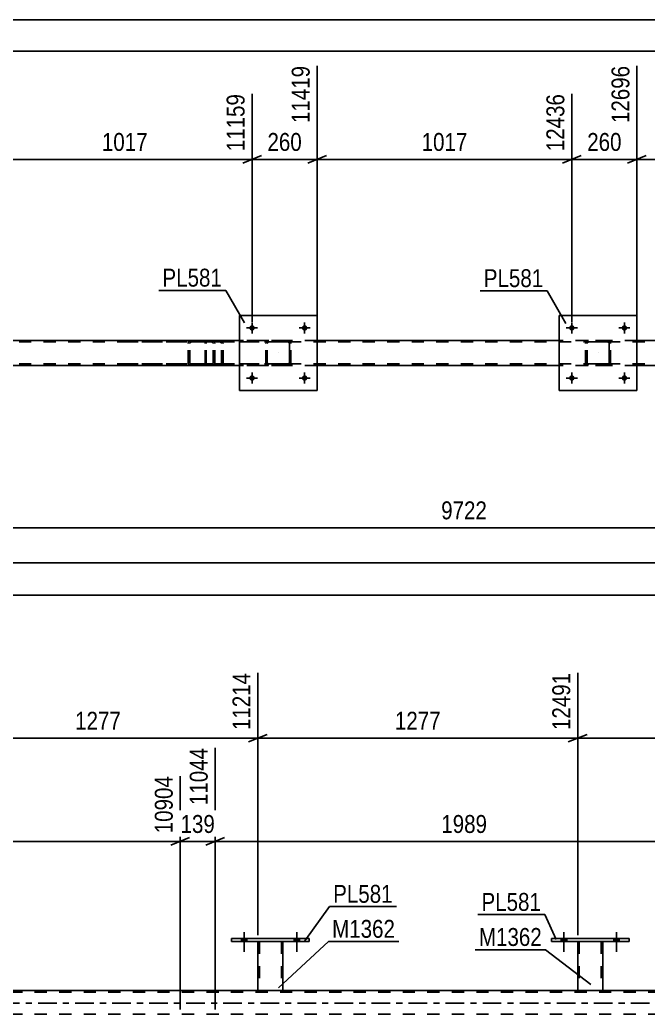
# Model space of a CAD drawing. Header units: millimetres. Extents: x -126 to 715, y -436 to 158.
# Drawn here: x 387.6 to 488, y -0.8 to 158.1 of the extents above; entities that cross this region are included whole.
import ezdxf

# ---------------------------------------------------------------- set-up
doc = ezdxf.new("R2010")
doc.units = ezdxf.units.MM
doc.linetypes.add('DXK_LINE_DOT2', pattern=[3.9198, 1.9599, -1.9599])
doc.linetypes.add('DXK_LINE_DOT3', pattern=[5.9187, 2.979, -0.9799, 0.9799, -0.9799])
doc.styles.add('Arial Narrow', font='ARIALN.TTF', dxfattribs={"height": 0.2})

# ---------------------------------------------------------------- blocks, each defined once
blk = doc.blocks.new('Unknown-232816294-1134')
at = {"color": 5, "linetype": 'Continuous'}
for p, q in [((714.67, 158.06), (-126.33, 158.06)), ((709.67, 153.06), (-121.33, 153.06))]:
    blk.add_line(p, q, dxfattribs=at)
blk = doc.blocks.new('Part-232816294-23062 - 23056')
at = {"color": 7, "linetype": 'DXK_LINE_DOT2'}
for p, q in [((418.25, 106.85), (403.11, 106.85)), ((418.25, 106.61), (403.11, 106.61)), ((414.54, 106.56), (414.5, 106.37)), ((414.76, 106.37), (414.78, 106.46)), ((414.78, 106.46), (414.83, 106.54)), ((415.01, 106.85), (414.82, 106.82)), ((414.83, 106.54), (414.91, 106.59)), ((414.91, 106.59), (415.01, 106.61)), ((418.44, 106.82), (418.25, 106.85)), ((418.25, 106.61), (418.34, 106.59)), ((418.34, 106.59), (418.43, 106.54)), ((418.43, 106.54), (418.48, 106.46)), ((418.48, 106.46), (418.5, 106.37)), ((418.76, 106.37), (418.72, 106.56)), ((414.5, 103.33), (414.5, 106.37)), ((414.76, 103.33), (414.76, 106.37)), ((418.5, 103.33), (418.5, 106.37)), ((418.76, 103.33), (418.76, 106.37)), ((414.5, 103.33), (414.54, 103.15)), ((414.78, 103.24), (414.76, 103.33)), ((414.83, 103.16), (414.78, 103.24)), ((418.48, 103.24), (418.43, 103.16)), ((418.5, 103.33), (418.48, 103.24)), ((418.72, 103.15), (418.76, 103.33)), ((418.25, 103.09), (403.11, 103.09)), ((418.25, 102.85), (403.11, 102.85)), ((414.82, 102.89), (415.01, 102.85)), ((414.91, 103.11), (414.83, 103.16)), ((415.01, 103.09), (414.91, 103.11)), ((418.34, 103.11), (418.25, 103.09)), ((418.25, 102.85), (418.44, 102.89)), ((418.43, 103.16), (418.34, 103.11))]:
    blk.add_line(p, q, dxfattribs=at)
for centre, start, end in [((414.99, 106.35), 110.7583, 155.68), ((418.27, 106.35), 24.32, 69.2417), ((414.99, 103.35), 204.32, 249.2417), ((418.27, 103.35), 290.7583, 335.68)]:
    blk.add_arc(centre, 0.496, start, end, dxfattribs=at)
blk = doc.blocks.new('Part-232816294-23071 - 23056')
at = {"color": 7, "linetype": 'DXK_LINE_DOT2'}
for p, q in [((417.23, 106.56), (417.21, 106.37)), ((417.29, 106.71), (417.23, 106.56)), ((417.38, 106.82), (417.29, 106.71)), ((417.35, 106.37), (417.36, 106.46)), ((417.36, 106.46), (417.39, 106.54)), ((417.48, 106.85), (417.38, 106.82)), ((417.39, 106.54), (417.43, 106.59)), ((417.43, 106.59), (417.48, 106.61)), ((429.76, 106.85), (417.48, 106.85)), ((429.76, 106.61), (417.48, 106.61)), ((418.76, 106.85), (418.76, 106.61)), ((419.76, 106.82), (419.57, 106.85)), ((419.57, 106.61), (419.67, 106.59)), ((419.67, 106.59), (419.75, 106.54)), ((419.75, 106.54), (419.8, 106.46)), ((419.8, 106.46), (419.82, 106.37)), ((420.08, 106.37), (420.04, 106.56)), ((417.21, 103.33), (417.21, 106.37)), ((417.35, 103.33), (417.35, 106.37)), ((419.82, 103.33), (419.82, 106.37)), ((420.08, 103.33), (420.08, 106.37)), ((417.21, 103.33), (417.23, 103.15)), ((417.36, 103.24), (417.35, 103.33)), ((417.39, 103.16), (417.36, 103.24)), ((419.8, 103.24), (419.75, 103.16)), ((419.82, 103.33), (419.8, 103.24)), ((420.04, 103.15), (420.08, 103.33)), ((417.23, 103.15), (417.29, 102.99)), ((417.29, 102.99), (417.38, 102.89)), ((417.38, 102.89), (417.48, 102.85)), ((417.43, 103.11), (417.39, 103.16)), ((417.48, 103.09), (417.43, 103.11)), ((429.76, 103.09), (417.48, 103.09)), ((429.76, 102.85), (417.48, 102.85)), ((418.76, 102.85), (418.76, 103.09)), ((419.67, 103.11), (419.57, 103.09)), ((419.57, 102.85), (419.76, 102.89)), ((419.75, 103.16), (419.67, 103.11))]:
    blk.add_line(p, q, dxfattribs=at)
for centre, start, end in [((419.59, 106.36), 23.8494, 68.8059), ((419.59, 103.35), 291.1941, 336.1506)]:
    blk.add_arc(centre, 0.492, start, end, dxfattribs=at)
blk = doc.blocks.new('Part-232816294-23153 - 23056')
at = {"color": 7, "linetype": 'DXK_LINE_DOT2'}
for p, q in [((605.03, 106.61), (267.49, 106.61)), ((435.1, 106.85), (422.7, 106.85)), ((486.18, 106.85), (473.78, 106.85)), ((605.03, 103.09), (267.49, 103.09)), ((435.1, 102.85), (422.7, 102.85)), ((486.18, 102.85), (473.78, 102.85))]:
    blk.add_line(p, q, dxfattribs=at)
at = {"color": 2, "linetype": 'Continuous'}
for p, q in [((422.7, 106.85), (384.02, 106.85)), ((473.78, 106.85), (435.1, 106.85)), ((524.86, 106.85), (486.18, 106.85)), ((422.7, 102.85), (384.02, 102.85)), ((473.78, 102.85), (435.1, 102.85)), ((524.86, 102.85), (486.18, 102.85))]:
    blk.add_line(p, q, dxfattribs=at)
blk = doc.blocks.new('Part-232816294-70148 - 23056')
at = {"color": 7, "linetype": 'DXK_LINE_DOT2'}
for p, q in [((426.9, 106.37), (426.94, 106.56)), ((426.94, 106.56), (426.9, 106.37)), ((427.14, 106.37), (427.16, 106.46)), ((427.16, 106.46), (427.21, 106.54)), ((427.2, 106.82), (427.38, 106.85)), ((427.38, 106.85), (427.2, 106.82)), ((427.21, 106.54), (427.29, 106.59)), ((427.29, 106.59), (427.38, 106.61)), ((430.42, 106.85), (427.38, 106.85)), ((430.42, 106.61), (427.38, 106.61)), ((430.42, 106.85), (430.61, 106.82)), ((430.61, 106.82), (430.42, 106.85)), ((430.42, 106.61), (430.52, 106.59)), ((430.52, 106.59), (430.59, 106.54)), ((430.59, 106.54), (430.64, 106.46)), ((430.64, 106.46), (430.66, 106.37)), ((430.87, 106.56), (430.9, 106.37)), ((430.9, 106.37), (430.87, 106.56)), ((426.9, 103.33), (426.9, 106.37)), ((426.9, 103.33), (426.9, 106.37)), ((427.14, 103.33), (427.14, 106.37)), ((427.14, 103.33), (427.14, 106.37)), ((430.66, 103.33), (430.66, 106.37)), ((430.66, 106.37), (430.66, 103.33)), ((430.9, 103.33), (430.9, 106.37)), ((430.9, 103.33), (430.9, 106.37)), ((426.94, 103.15), (426.9, 103.33)), ((426.9, 103.33), (426.94, 103.15)), ((427.16, 103.24), (427.14, 103.33)), ((427.21, 103.16), (427.16, 103.24)), ((430.64, 103.24), (430.59, 103.16)), ((430.66, 103.33), (430.64, 103.24)), ((430.9, 103.33), (430.87, 103.15)), ((430.87, 103.15), (430.9, 103.33)), ((427.38, 102.85), (427.2, 102.89)), ((427.2, 102.89), (427.38, 102.85)), ((427.29, 103.11), (427.21, 103.16)), ((427.38, 103.09), (427.29, 103.11)), ((430.42, 103.09), (427.38, 103.09)), ((430.42, 102.85), (427.38, 102.85)), ((430.52, 103.11), (430.42, 103.09)), ((430.61, 102.89), (430.42, 102.85)), ((430.42, 102.85), (430.61, 102.89)), ((430.59, 103.16), (430.52, 103.11))]:
    blk.add_line(p, q, dxfattribs=at)
at = {"color": 7, "linetype": 'DXK_LINE_DOT3'}
blk.add_line((428.9, 104.85), (428.9, 104.85), dxfattribs=at)
at = {"color": 7, "linetype": 'DXK_LINE_DOT2'}
for centre, start, end in [((427.38, 106.37), 112.5, 157.5), ((427.38, 106.37), 112.5, 157.5), ((430.42, 106.37), 22.5, 67.5), ((430.42, 106.37), 22.5, 67.5), ((427.38, 103.33), 202.5, 247.5), ((427.38, 103.33), 202.5, 247.5), ((430.42, 103.33), 292.5, 337.5), ((430.42, 103.33), 292.5, 337.5)]:
    blk.add_arc(centre, 0.48, start, end, dxfattribs=at)
blk = doc.blocks.new('Part-232816294-70149 - 23056')
at = {"color": 2, "linetype": 'Continuous'}
for p, q in [((422.7, 110.85), (422.7, 98.85)), ((422.7, 110.85), (435.1, 110.85)), ((435.1, 110.85), (435.1, 98.85)), ((435.1, 98.85), (422.7, 98.85))]:
    blk.add_line(p, q, dxfattribs=at)
at = {"color": 7, "linetype": 'DXK_LINE_DOT2'}
for p, q in [((422.7, 98.85), (422.7, 110.85)), ((435.1, 98.85), (435.1, 110.85))]:
    blk.add_line(p, q, dxfattribs=at)
blk = doc.blocks.new('Part-232816294-70150 - 23056')
at = {"color": 7, "linetype": 'DXK_LINE_DOT2'}
for p, q in [((477.98, 106.37), (478.02, 106.56)), ((478.02, 106.56), (477.98, 106.37)), ((478.22, 106.37), (478.24, 106.46)), ((478.24, 106.46), (478.29, 106.54)), ((478.28, 106.82), (478.46, 106.85)), ((478.46, 106.85), (478.28, 106.82)), ((478.29, 106.54), (478.37, 106.59)), ((478.37, 106.59), (478.46, 106.61)), ((481.5, 106.85), (478.46, 106.85)), ((481.5, 106.61), (478.46, 106.61)), ((481.5, 106.85), (481.69, 106.82)), ((481.69, 106.82), (481.5, 106.85)), ((481.5, 106.61), (481.6, 106.59)), ((481.6, 106.59), (481.67, 106.54)), ((481.67, 106.54), (481.73, 106.46)), ((481.73, 106.46), (481.74, 106.37)), ((481.95, 106.56), (481.98, 106.37)), ((481.98, 106.37), (481.95, 106.56)), ((477.98, 103.33), (477.98, 106.37)), ((477.98, 103.33), (477.98, 106.37)), ((478.22, 103.33), (478.22, 106.37)), ((478.22, 103.33), (478.22, 106.37)), ((481.74, 103.33), (481.74, 106.37)), ((481.74, 106.37), (481.74, 103.33)), ((481.98, 103.33), (481.98, 106.37)), ((481.98, 103.33), (481.98, 106.37)), ((478.02, 103.15), (477.98, 103.33)), ((477.98, 103.33), (478.02, 103.15)), ((478.24, 103.24), (478.22, 103.33)), ((478.29, 103.16), (478.24, 103.24)), ((481.73, 103.24), (481.67, 103.16)), ((481.74, 103.33), (481.73, 103.24)), ((481.98, 103.33), (481.95, 103.15)), ((481.95, 103.15), (481.98, 103.33)), ((478.46, 102.85), (478.28, 102.89)), ((478.28, 102.89), (478.46, 102.85)), ((478.37, 103.11), (478.29, 103.16)), ((478.46, 103.09), (478.37, 103.11)), ((481.5, 103.09), (478.46, 103.09)), ((481.5, 102.85), (478.46, 102.85)), ((481.6, 103.11), (481.5, 103.09)), ((481.69, 102.89), (481.5, 102.85)), ((481.5, 102.85), (481.69, 102.89)), ((481.67, 103.16), (481.6, 103.11))]:
    blk.add_line(p, q, dxfattribs=at)
at = {"color": 7, "linetype": 'DXK_LINE_DOT3'}
blk.add_line((479.98, 104.85), (479.98, 104.85), dxfattribs=at)
at = {"color": 7, "linetype": 'DXK_LINE_DOT2'}
for centre, start, end in [((478.46, 106.37), 112.5, 157.5), ((478.46, 106.37), 112.5, 157.5), ((481.5, 106.37), 22.5, 67.5), ((481.5, 106.37), 22.5, 67.5), ((478.46, 103.33), 202.5, 247.5), ((478.46, 103.33), 202.5, 247.5), ((481.5, 103.33), 292.5, 337.5), ((481.5, 103.33), 292.5, 337.5)]:
    blk.add_arc(centre, 0.48, start, end, dxfattribs=at)
blk = doc.blocks.new('Part-232816294-70151 - 23056')
at = {"color": 2, "linetype": 'Continuous'}
for p, q in [((473.78, 110.85), (473.78, 98.85)), ((473.78, 110.85), (486.18, 110.85)), ((486.18, 110.85), (486.18, 98.85)), ((486.18, 98.85), (473.78, 98.85))]:
    blk.add_line(p, q, dxfattribs=at)
at = {"color": 7, "linetype": 'DXK_LINE_DOT2'}
for p, q in [((473.78, 98.85), (473.78, 110.85)), ((486.18, 98.85), (486.18, 110.85))]:
    blk.add_line(p, q, dxfattribs=at)
blk = doc.blocks.new('Bolt-232816294-70174 - 23056')
at = {"linetype": 'Continuous'}
for points in [[(425.14, 100.85, -1), (424.26, 100.85, -1)], [(433.54, 100.85, -1), (432.66, 100.85, -1)]]:
    blk.add_hatch(color=1, dxfattribs=at).paths.add_polyline_path(points)
at = {"color": 1, "linetype": 'Continuous'}
for p, q in [((424.7, 101.73), (424.7, 99.97)), ((433.1, 101.73), (433.1, 99.97)), ((423.82, 100.85), (425.58, 100.85)), ((432.22, 100.85), (433.98, 100.85))]:
    blk.add_line(p, q, dxfattribs=at)
blk = doc.blocks.new('Bolt-232816294-70175 - 23056')
at = {"linetype": 'Continuous'}
for points in [[(425.14, 108.85, -1), (424.26, 108.85, -1)], [(433.54, 108.85, -1), (432.66, 108.85, -1)]]:
    blk.add_hatch(color=1, dxfattribs=at).paths.add_polyline_path(points)
at = {"color": 1, "linetype": 'Continuous'}
for p, q in [((424.7, 109.73), (424.7, 107.97)), ((433.1, 109.73), (433.1, 107.97)), ((423.82, 108.85), (425.58, 108.85)), ((432.22, 108.85), (433.98, 108.85))]:
    blk.add_line(p, q, dxfattribs=at)
blk = doc.blocks.new('Bolt-232816294-70176 - 23056')
at = {"linetype": 'Continuous'}
for points in [[(476.22, 100.85, -1), (475.34, 100.85, -1)], [(484.62, 100.85, -1), (483.74, 100.85, -1)]]:
    blk.add_hatch(color=1, dxfattribs=at).paths.add_polyline_path(points)
at = {"color": 1, "linetype": 'Continuous'}
for p, q in [((475.78, 101.73), (475.78, 99.97)), ((484.18, 101.73), (484.18, 99.97)), ((474.9, 100.85), (476.66, 100.85)), ((483.3, 100.85), (485.06, 100.85))]:
    blk.add_line(p, q, dxfattribs=at)
blk = doc.blocks.new('Bolt-232816294-70177 - 23056')
at = {"linetype": 'Continuous'}
for points in [[(476.22, 108.85, -1), (475.34, 108.85, -1)], [(484.62, 108.85, -1), (483.74, 108.85, -1)]]:
    blk.add_hatch(color=1, dxfattribs=at).paths.add_polyline_path(points)
at = {"color": 1, "linetype": 'Continuous'}
for p, q in [((475.78, 109.73), (475.78, 107.97)), ((484.18, 109.73), (484.18, 107.97)), ((474.9, 108.85), (476.66, 108.85)), ((483.3, 108.85), (485.06, 108.85))]:
    blk.add_line(p, q, dxfattribs=at)
blk = doc.blocks.new('Part-232816294-1516 - 1357')
at = {"color": 7, "linetype": 'DXK_LINE_DOT2'}
for p, q in [((595.76, 2.76), (266.22, 2.76)), ((429.64, 3), (425.64, 3)), ((480.72, 3), (476.72, 3)), ((595.76, -0.76), (266.22, -0.76))]:
    blk.add_line(p, q, dxfattribs=at)
at = {"color": 2, "linetype": 'Continuous'}
for p, q in [((425.64, 3), (378.56, 3)), ((476.72, 3), (429.64, 3)), ((527.8, 3), (480.72, 3))]:
    blk.add_line(p, q, dxfattribs=at)
at = {"color": 7, "linetype": 'DXK_LINE_DOT3'}
blk.add_line((266.22, 1), (595.76, 1), dxfattribs=at)
blk = doc.blocks.new('Part-232816294-70602 - 1357')
at = {"color": 2, "linetype": 'Continuous'}
for p, q in [((425.64, 3), (425.64, 10.84)), ((429.64, 10.84), (429.64, 3)), ((429.6, 3), (425.64, 3)), ((429.64, 3), (429.6, 3))]:
    blk.add_line(p, q, dxfattribs=at)
at = {"color": 7, "linetype": 'DXK_LINE_DOT2'}
for p, q in [((425.64, 10.84), (429.64, 10.84)), ((425.64, 10.84), (425.64, 10.84)), ((425.64, 10.84), (425.64, 10.84)), ((425.88, 10.84), (425.88, 3)), ((429.4, 10.84), (429.4, 3)), ((429.64, 10.84), (429.64, 10.84)), ((429.64, 10.84), (429.64, 10.84)), ((429.38, 3), (429.4, 3))]:
    blk.add_line(p, q, dxfattribs=at)
blk = doc.blocks.new('Part-232816294-70603 - 1357')
at = {"color": 2, "linetype": 'Continuous'}
for p, q in [((421.44, 10.84), (421.44, 11.32)), ((421.44, 11.32), (433.84, 11.32)), ((433.84, 11.32), (433.84, 10.84)), ((433.84, 10.84), (421.44, 10.84))]:
    blk.add_line(p, q, dxfattribs=at)
blk = doc.blocks.new('Part-232816294-70604 - 1357')
at = {"color": 2, "linetype": 'Continuous'}
for p, q in [((476.72, 3), (476.72, 10.84)), ((480.72, 10.84), (480.72, 3)), ((480.68, 3), (476.72, 3)), ((480.72, 3), (480.68, 3))]:
    blk.add_line(p, q, dxfattribs=at)
at = {"color": 7, "linetype": 'DXK_LINE_DOT2'}
for p, q in [((476.72, 10.84), (480.72, 10.84)), ((476.72, 10.84), (476.72, 10.84)), ((476.72, 10.84), (476.72, 10.84)), ((476.96, 10.84), (476.96, 3)), ((480.48, 10.84), (480.48, 3)), ((480.72, 10.84), (480.72, 10.84)), ((480.72, 10.84), (480.72, 10.84)), ((480.46, 3), (480.48, 3))]:
    blk.add_line(p, q, dxfattribs=at)
blk = doc.blocks.new('Part-232816294-70605 - 1357')
at = {"color": 2, "linetype": 'Continuous'}
for p, q in [((472.52, 10.84), (472.52, 11.32)), ((472.52, 11.32), (484.92, 11.32)), ((484.92, 11.32), (484.92, 10.84)), ((484.92, 10.84), (472.52, 10.84))]:
    blk.add_line(p, q, dxfattribs=at)
blk = doc.blocks.new('Bolt-232816294-70628 - 1357')
at = {"linetype": 'Continuous'}
for points in [[(423, 10.84), (423.88, 10.84), (423.88, 11.32), (423, 11.32)], [(431.4, 10.84), (432.28, 10.84), (432.28, 11.32), (431.4, 11.32)]]:
    blk.add_hatch(color=1, dxfattribs=at).paths.add_polyline_path(points)
at = {"color": 1, "linetype": 'Continuous'}
for p, q in [((423, 11.32), (423, 10.84)), ((423.44, 12.32), (423.44, 9.2)), ((423.88, 11.32), (423.88, 10.84)), ((431.4, 11.32), (431.4, 10.84)), ((431.84, 12.32), (431.84, 9.2)), ((432.28, 11.32), (432.28, 10.84))]:
    blk.add_line(p, q, dxfattribs=at)
blk = doc.blocks.new('Bolt-232816294-70629 - 1357')
at = {"linetype": 'Continuous'}
for points in [[(423, 10.84), (423.88, 10.84), (423.88, 11.32), (423, 11.32)], [(431.4, 10.84), (432.28, 10.84), (432.28, 11.32), (431.4, 11.32)]]:
    blk.add_hatch(color=1, dxfattribs=at).paths.add_polyline_path(points)
at = {"color": 1, "linetype": 'Continuous'}
for p, q in [((423, 11.32), (423, 10.84)), ((423.44, 12.32), (423.44, 9.2)), ((423.88, 11.32), (423.88, 10.84)), ((431.4, 11.32), (431.4, 10.84)), ((431.84, 12.32), (431.84, 9.2)), ((432.28, 11.32), (432.28, 10.84))]:
    blk.add_line(p, q, dxfattribs=at)
blk = doc.blocks.new('Bolt-232816294-70630 - 1357')
at = {"linetype": 'Continuous'}
for points in [[(474.08, 10.84), (474.96, 10.84), (474.96, 11.32), (474.08, 11.32)], [(482.48, 10.84), (483.36, 10.84), (483.36, 11.32), (482.48, 11.32)]]:
    blk.add_hatch(color=1, dxfattribs=at).paths.add_polyline_path(points)
at = {"color": 1, "linetype": 'Continuous'}
for p, q in [((474.08, 11.32), (474.08, 10.84)), ((474.52, 12.32), (474.52, 9.2)), ((474.96, 11.32), (474.96, 10.84)), ((482.48, 11.32), (482.48, 10.84)), ((482.92, 12.32), (482.92, 9.2)), ((483.36, 11.32), (483.36, 10.84))]:
    blk.add_line(p, q, dxfattribs=at)
blk = doc.blocks.new('Bolt-232816294-70631 - 1357')
at = {"linetype": 'Continuous'}
for points in [[(474.08, 10.84), (474.96, 10.84), (474.96, 11.32), (474.08, 11.32)], [(482.48, 10.84), (483.36, 10.84), (483.36, 11.32), (482.48, 11.32)]]:
    blk.add_hatch(color=1, dxfattribs=at).paths.add_polyline_path(points)
at = {"color": 1, "linetype": 'Continuous'}
for p, q in [((474.08, 11.32), (474.08, 10.84)), ((474.52, 12.32), (474.52, 9.2)), ((474.96, 11.32), (474.96, 10.84)), ((482.48, 11.32), (482.48, 10.84)), ((482.92, 12.32), (482.92, 9.2)), ((483.36, 11.32), (483.36, 10.84))]:
    blk.add_line(p, q, dxfattribs=at)
blk = doc.blocks.new('StraightDimension-232816294-27312 - 23056')
at = {"color": 7, "linetype": 'Continuous'}
blk.add_line((-22.48, 66.16), (650.69, 66.16), dxfattribs=at)
blk = doc.blocks.new('StraightDimension-232816294-82210 - 23056')
at = {"color": 7, "linetype": 'Continuous'}
for p, q in [((486.18, 107.85), (486.18, 150.72)), ((475.78, 109.85), (475.78, 146.22)), ((474.28, 135.18), (477.28, 136.38)), ((475.78, 135.78), (486.18, 135.78)), ((487.68, 136.38), (484.68, 135.18))]:
    blk.add_line(p, q, dxfattribs=at)
at = {"color": 0}
blk.add_wipeout([(484.33, 136.53), (484.33, 140.73), (477.64, 140.73), (477.64, 136.53)], dxfattribs=at)
at = {"color": 3, "style": 'Arial Narrow'}
blk.add_text('260', height=2.863, dxfattribs=at).set_placement((478.24, 137.13))
at = {"color": 0, "linetype": 'Continuous'}
blk.add_wipeout([(485.58, 151.32), (481.38, 151.32), (481.38, 140.98), (485.58, 140.98)], dxfattribs=at)
at = {"color": 3, "linetype": 'Continuous', "style": 'Arial Narrow'}
blk.add_text('12696', height=2.863, rotation=90.0002, dxfattribs=at).set_placement((484.98, 141.58))
blk = doc.blocks.new('StraightDimension-232816294-27545 - 23056')
at = {"color": 7, "linetype": 'Continuous'}
blk.add_line((-21.68, 71.33), (650.05, 71.33), dxfattribs=at)
blk = doc.blocks.new('StraightDimension-232816294-49140 - 23056')
at = {"color": 7, "linetype": 'Continuous'}
blk.add_line((267.09, 76.93), (650.05, 76.93), dxfattribs=at)
at = {"color": 0}
blk.add_wipeout([(462.83, 77.68), (462.83, 81.88), (454.31, 81.88), (454.31, 77.68)], dxfattribs=at)
at = {"color": 3, "style": 'Arial Narrow'}
blk.add_text('9722', height=2.863, dxfattribs=at).set_placement((454.91, 78.28))
blk = doc.blocks.new('StraightDimension-232816294-82213 - 23056')
at = {"color": 7, "linetype": 'Continuous'}
for p, q in [((384.02, 107.85), (384.02, 150.72)), ((424.7, 109.85), (424.7, 146.22)), ((385.52, 136.38), (382.52, 135.18)), ((384.02, 135.78), (424.7, 135.78)), ((423.2, 135.18), (426.2, 136.38))]:
    blk.add_line(p, q, dxfattribs=at)
at = {"color": 0, "linetype": 'Continuous'}
blk.add_wipeout([(424.1, 146.82), (419.9, 146.82), (419.9, 136.48), (424.1, 136.48)], dxfattribs=at)
at = {"color": 0}
blk.add_wipeout([(408.62, 136.53), (408.62, 140.73), (400.11, 140.73), (400.11, 136.53)], dxfattribs=at)
at = {"color": 3, "linetype": 'Continuous', "style": 'Arial Narrow'}
blk.add_text('11159', height=2.863, rotation=90.0002, dxfattribs=at).set_placement((423.5, 137.08))
at = {"color": 3, "style": 'Arial Narrow'}
blk.add_text('1017', height=2.863, dxfattribs=at).set_placement((400.71, 137.13))
blk = doc.blocks.new('StraightDimension-232816294-82209 - 23056')
at = {"color": 7, "linetype": 'Continuous'}
for p, q in [((486.18, 107.85), (486.18, 150.72)), ((526.86, 109.85), (526.86, 146.22)), ((487.68, 136.38), (484.68, 135.18)), ((486.18, 135.78), (526.86, 135.78)), ((525.36, 135.18), (528.36, 136.38))]:
    blk.add_line(p, q, dxfattribs=at)
at = {"color": 0, "linetype": 'Continuous'}
blk.add_wipeout([(526.26, 146.82), (522.06, 146.82), (522.06, 136.48), (526.26, 136.48)], dxfattribs=at)
at = {"color": 0}
blk.add_wipeout([(510.78, 136.53), (510.78, 140.73), (502.27, 140.73), (502.27, 136.53)], dxfattribs=at)
at = {"color": 3, "linetype": 'Continuous', "style": 'Arial Narrow'}
blk.add_text('13714', height=2.863, rotation=90.0002, dxfattribs=at).set_placement((525.66, 137.08))
at = {"color": 3, "style": 'Arial Narrow'}
blk.add_text('1017', height=2.863, dxfattribs=at).set_placement((502.87, 137.13))
blk = doc.blocks.new('StraightDimension-232816294-82211 - 23056')
at = {"color": 7, "linetype": 'Continuous'}
for p, q in [((435.1, 107.85), (435.1, 150.72)), ((475.78, 109.85), (475.78, 146.22)), ((436.6, 136.38), (433.6, 135.18)), ((435.1, 135.78), (475.78, 135.78)), ((474.28, 135.18), (477.28, 136.38))]:
    blk.add_line(p, q, dxfattribs=at)
at = {"color": 0, "linetype": 'Continuous'}
blk.add_wipeout([(475.18, 146.82), (470.98, 146.82), (470.98, 136.48), (475.18, 136.48)], dxfattribs=at)
at = {"color": 0}
blk.add_wipeout([(459.7, 136.53), (459.7, 140.73), (451.19, 140.73), (451.19, 136.53)], dxfattribs=at)
at = {"color": 3, "linetype": 'Continuous', "style": 'Arial Narrow'}
blk.add_text('12436', height=2.863, rotation=90.0002, dxfattribs=at).set_placement((474.58, 137.08))
at = {"color": 3, "style": 'Arial Narrow'}
blk.add_text('1017', height=2.863, dxfattribs=at).set_placement((451.79, 137.13))
blk = doc.blocks.new('StraightDimension-232816294-82212 - 23056')
at = {"color": 7, "linetype": 'Continuous'}
for p, q in [((435.1, 107.85), (435.1, 150.72)), ((424.7, 109.85), (424.7, 146.22)), ((423.2, 135.18), (426.2, 136.38)), ((424.7, 135.78), (435.1, 135.78)), ((436.6, 136.38), (433.6, 135.18))]:
    blk.add_line(p, q, dxfattribs=at)
at = {"color": 0}
blk.add_wipeout([(433.25, 136.53), (433.25, 140.73), (426.56, 140.73), (426.56, 136.53)], dxfattribs=at)
at = {"color": 3, "style": 'Arial Narrow'}
blk.add_text('260', height=2.863, dxfattribs=at).set_placement((427.16, 137.13))
at = {"color": 0, "linetype": 'Continuous'}
blk.add_wipeout([(434.5, 151.32), (430.3, 151.32), (430.3, 140.98), (434.5, 140.98)], dxfattribs=at)
at = {"color": 3, "linetype": 'Continuous', "style": 'Arial Narrow'}
blk.add_text('11419', height=2.863, rotation=90.0002, dxfattribs=at).set_placement((433.9, 141.58))
blk = doc.blocks.new('StraightDimension-232816294-48159 - 1357')
at = {"color": 7, "linetype": 'Continuous'}
for p, q in [((333.67, 0), (333.67, 39.94)), ((413.23, 0), (413.23, 37.27)), ((335.17, 27.43), (332.17, 26.23)), ((411.73, 26.23), (414.73, 27.43)), ((333.67, 26.83), (413.23, 26.83))]:
    blk.add_line(p, q, dxfattribs=at)
at = {"color": 0, "linetype": 'Continuous'}
blk.add_wipeout([(412.63, 37.87), (408.43, 37.87), (408.43, 27.53), (412.63, 27.53)], dxfattribs=at)
at = {"color": 0}
blk.add_wipeout([(377.71, 27.58), (377.71, 31.78), (369.2, 31.78), (369.2, 27.58)], dxfattribs=at)
at = {"color": 3, "linetype": 'Continuous', "style": 'Arial Narrow'}
blk.add_text('10904', height=2.863, rotation=90.0002, dxfattribs=at).set_placement((412.03, 28.13))
at = {"color": 3, "style": 'Arial Narrow'}
blk.add_text('1989', height=2.863, dxfattribs=at).set_placement((369.8, 28.18))
blk = doc.blocks.new('StraightDimension-232816294-84320 - 1357')
at = {"color": 7, "linetype": 'Continuous'}
for p, q in [((476.72, 11.84), (476.72, 53.76)), ((527.8, 11.84), (527.8, 53.76)), ((478.22, 43.92), (475.22, 42.72)), ((476.72, 43.32), (527.8, 43.32)), ((526.3, 42.72), (529.3, 43.92))]:
    blk.add_line(p, q, dxfattribs=at)
at = {"color": 0, "linetype": 'Continuous'}
blk.add_wipeout([(527.2, 54.36), (523, 54.36), (523, 44.02), (527.2, 44.02)], dxfattribs=at)
at = {"color": 0}
blk.add_wipeout([(506.51, 44.07), (506.51, 48.27), (498, 48.27), (498, 44.07)], dxfattribs=at)
at = {"color": 3, "linetype": 'Continuous', "style": 'Arial Narrow'}
blk.add_text('13769', height=2.863, rotation=90.0002, dxfattribs=at).set_placement((526.6, 44.62))
at = {"color": 3, "style": 'Arial Narrow'}
blk.add_text('1277', height=2.863, dxfattribs=at).set_placement((498.6, 44.67))
blk = doc.blocks.new('StraightDimension-232816294-84322 - 1357')
at = {"color": 7, "linetype": 'Continuous'}
for p, q in [((425.64, 11.84), (425.64, 53.76)), ((374.56, 11.84), (374.56, 51.93)), ((376.06, 43.92), (373.06, 42.72)), ((374.56, 43.32), (425.64, 43.32)), ((424.14, 42.72), (427.14, 43.92))]:
    blk.add_line(p, q, dxfattribs=at)
at = {"color": 0, "linetype": 'Continuous'}
blk.add_wipeout([(425.04, 54.36), (420.84, 54.36), (420.84, 44.02), (425.04, 44.02)], dxfattribs=at)
at = {"color": 0}
blk.add_wipeout([(404.35, 44.07), (404.35, 48.27), (395.84, 48.27), (395.84, 44.07)], dxfattribs=at)
at = {"color": 3, "linetype": 'Continuous', "style": 'Arial Narrow'}
blk.add_text('11214', height=2.863, rotation=90.0002, dxfattribs=at).set_placement((424.44, 44.62))
at = {"color": 3, "style": 'Arial Narrow'}
blk.add_text('1277', height=2.863, dxfattribs=at).set_placement((396.44, 44.67))
blk = doc.blocks.new('StraightDimension-232816294-48157 - 1357')
at = {"color": 7, "linetype": 'Continuous'}
for p, q in [((418.81, 0), (418.81, 41.77)), ((498.37, 0), (498.37, 37.27)), ((420.31, 27.43), (417.31, 26.23)), ((496.87, 26.23), (499.87, 27.43)), ((418.81, 26.83), (498.37, 26.83))]:
    blk.add_line(p, q, dxfattribs=at)
at = {"color": 0, "linetype": 'Continuous'}
blk.add_wipeout([(497.77, 37.87), (493.57, 37.87), (493.57, 27.53), (497.77, 27.53)], dxfattribs=at)
at = {"color": 0}
blk.add_wipeout([(462.84, 27.58), (462.84, 31.78), (454.33, 31.78), (454.33, 27.58)], dxfattribs=at)
at = {"color": 3, "linetype": 'Continuous', "style": 'Arial Narrow'}
blk.add_text('13033', height=2.863, rotation=90.0002, dxfattribs=at).set_placement((497.17, 28.13))
at = {"color": 3, "style": 'Arial Narrow'}
blk.add_text('1989', height=2.863, dxfattribs=at).set_placement((454.93, 28.18))
blk = doc.blocks.new('StraightDimension-232816294-48158 - 1357')
at = {"color": 7, "linetype": 'Continuous'}
for p, q in [((418.81, 0), (418.81, 41.77)), ((413.23, 0), (413.23, 37.27)), ((411.73, 26.23), (414.73, 27.43)), ((420.31, 27.43), (417.31, 26.23)), ((413.23, 26.83), (418.81, 26.83))]:
    blk.add_line(p, q, dxfattribs=at)
at = {"color": 0}
blk.add_wipeout([(419.36, 27.58), (419.36, 31.78), (412.68, 31.78), (412.68, 27.58)], dxfattribs=at)
at = {"color": 3, "style": 'Arial Narrow'}
blk.add_text('139', height=2.863, dxfattribs=at).set_placement((413.28, 28.18))
at = {"color": 0, "linetype": 'Continuous'}
blk.add_wipeout([(418.21, 42.37), (414.01, 42.37), (414.01, 32.03), (418.21, 32.03)], dxfattribs=at)
at = {"color": 3, "linetype": 'Continuous', "style": 'Arial Narrow'}
blk.add_text('11044', height=2.863, rotation=90.0002, dxfattribs=at).set_placement((417.61, 32.63))
blk = doc.blocks.new('StraightDimension-232816294-84321 - 1357')
at = {"color": 7, "linetype": 'Continuous'}
for p, q in [((425.64, 11.84), (425.64, 53.76)), ((476.72, 11.84), (476.72, 53.76)), ((427.14, 43.92), (424.14, 42.72)), ((425.64, 43.32), (476.72, 43.32)), ((475.22, 42.72), (478.22, 43.92))]:
    blk.add_line(p, q, dxfattribs=at)
at = {"color": 0, "linetype": 'Continuous'}
blk.add_wipeout([(476.12, 54.36), (471.92, 54.36), (471.92, 44.02), (476.12, 44.02)], dxfattribs=at)
at = {"color": 0}
blk.add_wipeout([(455.43, 44.07), (455.43, 48.27), (446.92, 48.27), (446.92, 44.07)], dxfattribs=at)
at = {"color": 3, "linetype": 'Continuous', "style": 'Arial Narrow'}
blk.add_text('12491', height=2.863, rotation=90.0002, dxfattribs=at).set_placement((475.52, 44.62))
at = {"color": 3, "style": 'Arial Narrow'}
blk.add_text('1277', height=2.863, dxfattribs=at).set_placement((447.52, 44.67))
blk = doc.blocks.new('Mark-232816294-82999 - 23056')
at = {"color": 0}
blk.add_wipeout([(419.9, 115.45), (419.9, 118.45), (410.39, 118.45), (410.39, 115.45)], dxfattribs=at)
blk.add_wipeout([(419.9, 115.45), (419.9, 118.45), (410.39, 118.45), (410.39, 115.45)], dxfattribs=at)
at = {"color": 30, "linetype": 'Continuous'}
for p in [(409.79, 114.85), (423.5, 109.65)]:
    blk.add_line(p, (420.5, 114.85), dxfattribs=at)
at = {"color": 3, "style": 'Arial Narrow'}
blk.add_text('PL581', height=2.863, dxfattribs=at).set_placement((410.39, 115.45))
blk = doc.blocks.new('Mark-232816294-83002 - 23056')
at = {"color": 0}
blk.add_wipeout([(471.22, 115.37), (471.22, 118.37), (461.72, 118.37), (461.72, 115.37)], dxfattribs=at)
blk.add_wipeout([(471.22, 115.37), (471.22, 118.37), (461.72, 118.37), (461.72, 115.37)], dxfattribs=at)
at = {"color": 30, "linetype": 'Continuous'}
for p in [(461.12, 114.77), (474.82, 109.57)]:
    blk.add_line(p, (471.82, 114.77), dxfattribs=at)
at = {"color": 3, "style": 'Arial Narrow'}
blk.add_text('PL581', height=2.863, dxfattribs=at).set_placement((461.72, 115.37))
blk = doc.blocks.new('Mark-232816294-83251 - 1357')
at = {"color": 0}
blk.add_wipeout([(447.54, 11.43), (447.54, 14.43), (437.49, 14.43), (437.49, 11.43)], dxfattribs=at)
blk.add_wipeout([(447.54, 11.43), (447.54, 14.43), (437.49, 14.43), (437.49, 11.43)], dxfattribs=at)
at = {"color": 30, "linetype": 'Continuous'}
for p, q in [((428.92, 3.44), (436.89, 10.83)), ((436.89, 10.83), (448.14, 10.83))]:
    blk.add_line(p, q, dxfattribs=at)
at = {"color": 3, "style": 'Arial Narrow'}
blk.add_text('M1362', height=2.863, dxfattribs=at).set_placement((437.49, 11.43))
blk = doc.blocks.new('Mark-232816294-83254 - 1357')
at = {"color": 0}
blk.add_wipeout([(447.16, 17.02), (447.16, 20.02), (437.66, 20.02), (437.66, 17.02)], dxfattribs=at)
blk.add_wipeout([(447.16, 17.02), (447.16, 20.02), (437.66, 20.02), (437.66, 17.02)], dxfattribs=at)
at = {"color": 30, "linetype": 'Continuous'}
for p, q in [((433.11, 10.97), (437.06, 16.42)), ((437.06, 16.42), (447.76, 16.42))]:
    blk.add_line(p, q, dxfattribs=at)
at = {"color": 3, "style": 'Arial Narrow'}
blk.add_text('PL581', height=2.863, dxfattribs=at).set_placement((437.66, 17.02))
blk = doc.blocks.new('Mark-232816294-83257 - 1357')
at = {"color": 0}
blk.add_wipeout([(471, 10.13), (471, 13.13), (460.94, 13.13), (460.94, 10.13)], dxfattribs=at)
blk.add_wipeout([(471, 10.13), (471, 13.13), (460.94, 13.13), (460.94, 10.13)], dxfattribs=at)
at = {"color": 30, "linetype": 'Continuous'}
for p in [(460.34, 9.53), (478.81, 3.99)]:
    blk.add_line(p, (471.6, 9.53), dxfattribs=at)
at = {"color": 3, "style": 'Arial Narrow'}
blk.add_text('M1362', height=2.863, dxfattribs=at).set_placement((460.94, 10.13))
blk = doc.blocks.new('Mark-232816294-83260 - 1357')
at = {"color": 0}
blk.add_wipeout([(470.86, 15.73), (470.86, 18.73), (461.35, 18.73), (461.35, 15.73)], dxfattribs=at)
blk.add_wipeout([(470.86, 15.73), (470.86, 18.73), (461.35, 18.73), (461.35, 15.73)], dxfattribs=at)
at = {"color": 30, "linetype": 'Continuous'}
for p in [(460.75, 15.13), (473.27, 11.15)]:
    blk.add_line(p, (471.46, 15.13), dxfattribs=at)
at = {"color": 3, "style": 'Arial Narrow'}
blk.add_text('PL581', height=2.863, dxfattribs=at).set_placement((461.35, 15.73))

msp = doc.modelspace()

# ---------------------------------------------------------------- block references
for name in ['Unknown-232816294-1134', 'Part-232816294-70149 - 23056', 'Bolt-232816294-70175 - 23056', 'Part-232816294-70151 - 23056', 'Bolt-232816294-70177 - 23056', 'Part-232816294-23153 - 23056', 'Part-232816294-23062 - 23056', 'Part-232816294-23071 - 23056', 'Part-232816294-70148 - 23056', 'Part-232816294-70150 - 23056', 'Bolt-232816294-70174 - 23056', 'Bolt-232816294-70176 - 23056', 'Part-232816294-70603 - 1357', 'Bolt-232816294-70628 - 1357', 'Bolt-232816294-70629 - 1357', 'Part-232816294-70605 - 1357', 'Bolt-232816294-70630 - 1357', 'Bolt-232816294-70631 - 1357', 'Part-232816294-70602 - 1357', 'Part-232816294-70604 - 1357', 'Part-232816294-1516 - 1357']:
    msp.add_blockref(name, (0, 0))

# ---------------------------------------------------------------- next in the draw order: block references
for name in ['StraightDimension-232816294-82210 - 23056', 'StraightDimension-232816294-82213 - 23056', 'StraightDimension-232816294-27312 - 23056', 'StraightDimension-232816294-84320 - 1357', 'StraightDimension-232816294-48159 - 1357']:
    msp.add_blockref(name, (0, 0))

# ---------------------------------------------------------------- next in the draw order: block references
for name in ['StraightDimension-232816294-82211 - 23056', 'StraightDimension-232816294-82209 - 23056', 'StraightDimension-232816294-27545 - 23056', 'StraightDimension-232816294-84322 - 1357']:
    msp.add_blockref(name, (0, 0))

# ---------------------------------------------------------------- next in the draw order: block references
for name in ['StraightDimension-232816294-82212 - 23056', 'Mark-232816294-83002 - 23056', 'StraightDimension-232816294-49140 - 23056', 'StraightDimension-232816294-48157 - 1357']:
    msp.add_blockref(name, (0, 0))

# ---------------------------------------------------------------- next in the draw order: block references
for name in ['Mark-232816294-82999 - 23056', 'StraightDimension-232816294-84321 - 1357', 'StraightDimension-232816294-48158 - 1357']:
    msp.add_blockref(name, (0, 0))

# ---------------------------------------------------------------- next in the draw order: block references
for name in ['Mark-232816294-83251 - 1357', 'Mark-232816294-83257 - 1357']:
    msp.add_blockref(name, (0, 0))

# ---------------------------------------------------------------- next in the draw order: block references
for name in ['Mark-232816294-83254 - 1357', 'Mark-232816294-83260 - 1357']:
    msp.add_blockref(name, (0, 0))

doc.saveas('drawing.dxf')
